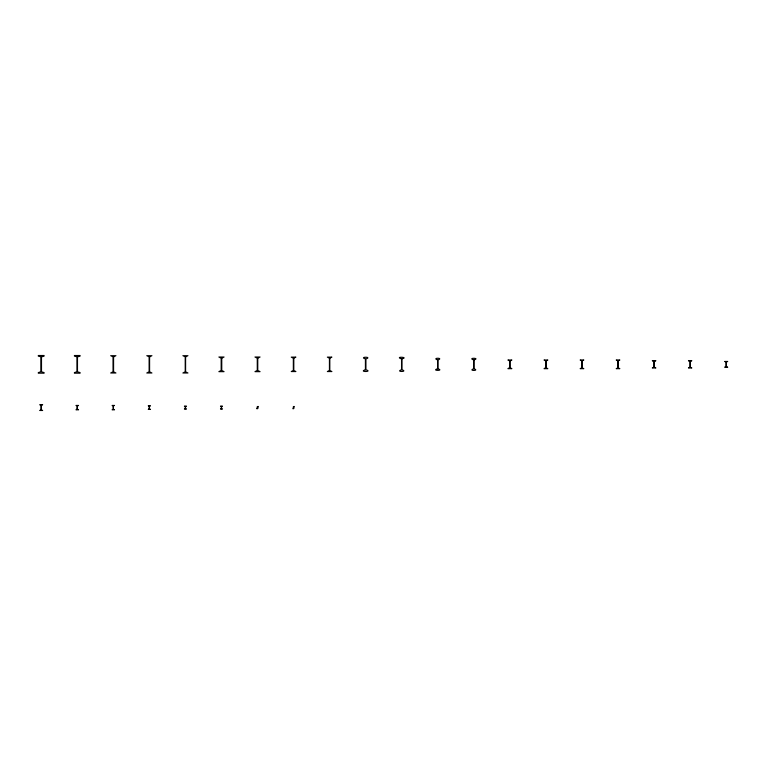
<?xml version="1.0" encoding="UTF-8"?>
<svg xmlns="http://www.w3.org/2000/svg" width="766" height="766" viewBox="0 0 766 766"><rect width="100%" height="100%" fill="white"/><g stroke="black" fill="none" stroke-linecap="round" stroke-linejoin="round"><path stroke-width="1.15" d="M41.498 356.899L41.498 371.788L44.102 372.611L44.102 373.176L38.3 373.176L38.3 372.611L40.914 371.73L40.904 356.841L38.3 356.075L38.3 355.51L44.102 355.51L44.102 356.075L41.498 356.899M77.481 356.899L77.481 371.788L80.095 372.611L80.095 373.176L74.417 373.176L74.417 372.611L77.031 371.73L77.021 356.841L74.417 356.075L74.417 355.51L80.095 355.51L80.095 356.075L77.481 356.899M113.579 356.899L113.579 371.788L115.925 372.994L110.697 372.994L113.042 371.73L113.023 356.841L110.697 355.692L115.925 355.692L113.579 356.899M149.59 356.899L149.59 371.788L151.927 372.994L146.785 372.994L149.131 371.73L149.121 356.841L146.785 355.692L151.927 355.692L149.59 356.899M185.592 356.899L185.592 371.788L187.938 372.994L182.892 372.994L185.228 371.73L185.219 356.841L182.892 355.692L187.938 355.692L185.592 356.899M293.799 358.249L293.799 370.428L295.877 371.558L291.262 371.558L293.34 370.38L293.34 358.249L291.262 357.128L295.877 357.128L293.809 358.201M329.801 358.249L329.801 370.428L331.879 371.558L327.36 371.558L329.437 370.38L329.437 358.249L327.36 357.128L331.879 357.128L329.811 358.201M509.639 367.632L507.906 368.666L511.86 368.666L510.146 367.737L510.127 361.054L511.86 360.02L507.906 360.02L509.62 360.949L509.629 367.68M545.765 367.632L544.042 368.666L547.824 368.666L546.11 367.737L546.101 361.054L547.824 360.02L544.042 360.02L545.756 360.949L545.765 367.68M221.757 358.229L221.757 370.457L224.055 371.663L218.865 371.663L221.173 370.399L221.173 358.229L218.865 357.023L224.055 357.023L221.767 358.172M257.759 358.229L257.759 370.457L260.057 371.663L254.973 371.663L257.28 370.399L257.271 358.229L254.973 357.023L260.057 357.023L257.769 358.172M365.42 369.748C358 372.113 373.329 372.037 365.928 369.748L365.928 358.938C372.898 356.669 358.45 356.669 365.42 358.938L365.42 369.748M401.891 358.881L401.891 369.748C408.795 372.017 394.662 372.017 401.556 369.748L401.556 358.938C393.772 356.314 409.657 357.167 401.92 358.766M437.577 368.752C430.693 370.888 444.711 370.907 437.98 368.81L437.98 359.934C444.28 357.703 431.277 357.703 437.577 359.934L437.577 368.752M473.982 359.876L473.982 368.752C480.234 370.983 467.423 370.983 473.685 368.752L473.685 359.934C466.867 357.617 480.895 357.894 473.982 359.876M582.141 360.824L582.141 367.862L583.816 368.666L580.159 368.666L581.834 367.814L581.815 360.767L580.159 360.02L583.816 360.02L582.141 360.824M618.172 360.824L618.172 367.862L619.838 368.666L616.237 368.666L617.913 367.814L617.894 360.767L616.237 360.02L619.838 360.02L618.172 360.824M653.877 367.134L652.306 367.948L655.868 367.948L654.308 367.134L654.317 361.447L655.868 360.738L652.306 360.738L653.867 361.447L653.877 367.134M690.262 361.495L690.271 367.24L691.822 367.948L688.462 367.948L690.032 367.134L690.032 361.495L688.462 360.738L691.822 360.738L690.271 361.447M41.307 405.386L41.316 409.877L42.647 410.49L39.755 410.49L41.105 409.772L41.096 405.386L39.755 404.726L42.647 404.726L41.316 405.329M726.034 366.502L724.693 367.23L727.7 367.23L726.36 366.502L726.369 362.069L727.7 361.456L724.693 361.456L726.024 362.069L726.034 366.502M77.088 409.178L75.968 409.772L78.544 409.772L77.423 409.236L77.423 406.028L78.544 405.444L75.968 405.444L77.069 405.932L77.088 409.178M113.397 405.98L113.406 409.274L114.507 409.772L112.104 409.772L113.224 409.178L113.215 405.98L112.104 405.444L114.507 405.444L113.397 405.98M149.284 408.872L148.278 409.408L150.442 409.408L149.437 408.872L149.456 406.258L150.442 405.808L148.278 405.808L149.265 406.258L149.284 408.872M185.295 408.508L184.405 409.044L186.425 409.044L185.525 408.508L185.544 406.602L186.425 406.162L184.405 406.162L185.276 406.602L185.295 408.508M221.393 408.508L220.503 409.044L222.427 409.044L221.537 408.508L221.556 406.602L222.427 406.162L220.503 406.162L221.374 406.602L221.393 408.508M257.395 408.24C254.963 408.776 259.387 409.504 257.654 406.89C259.952 406.497 255.93 405.702 257.395 408.24M293.512 408.24C291.31 408.862 295.082 409.494 293.646 406.89C295.848 406.478 292.124 405.721 293.512 408.24"/></g></svg>
